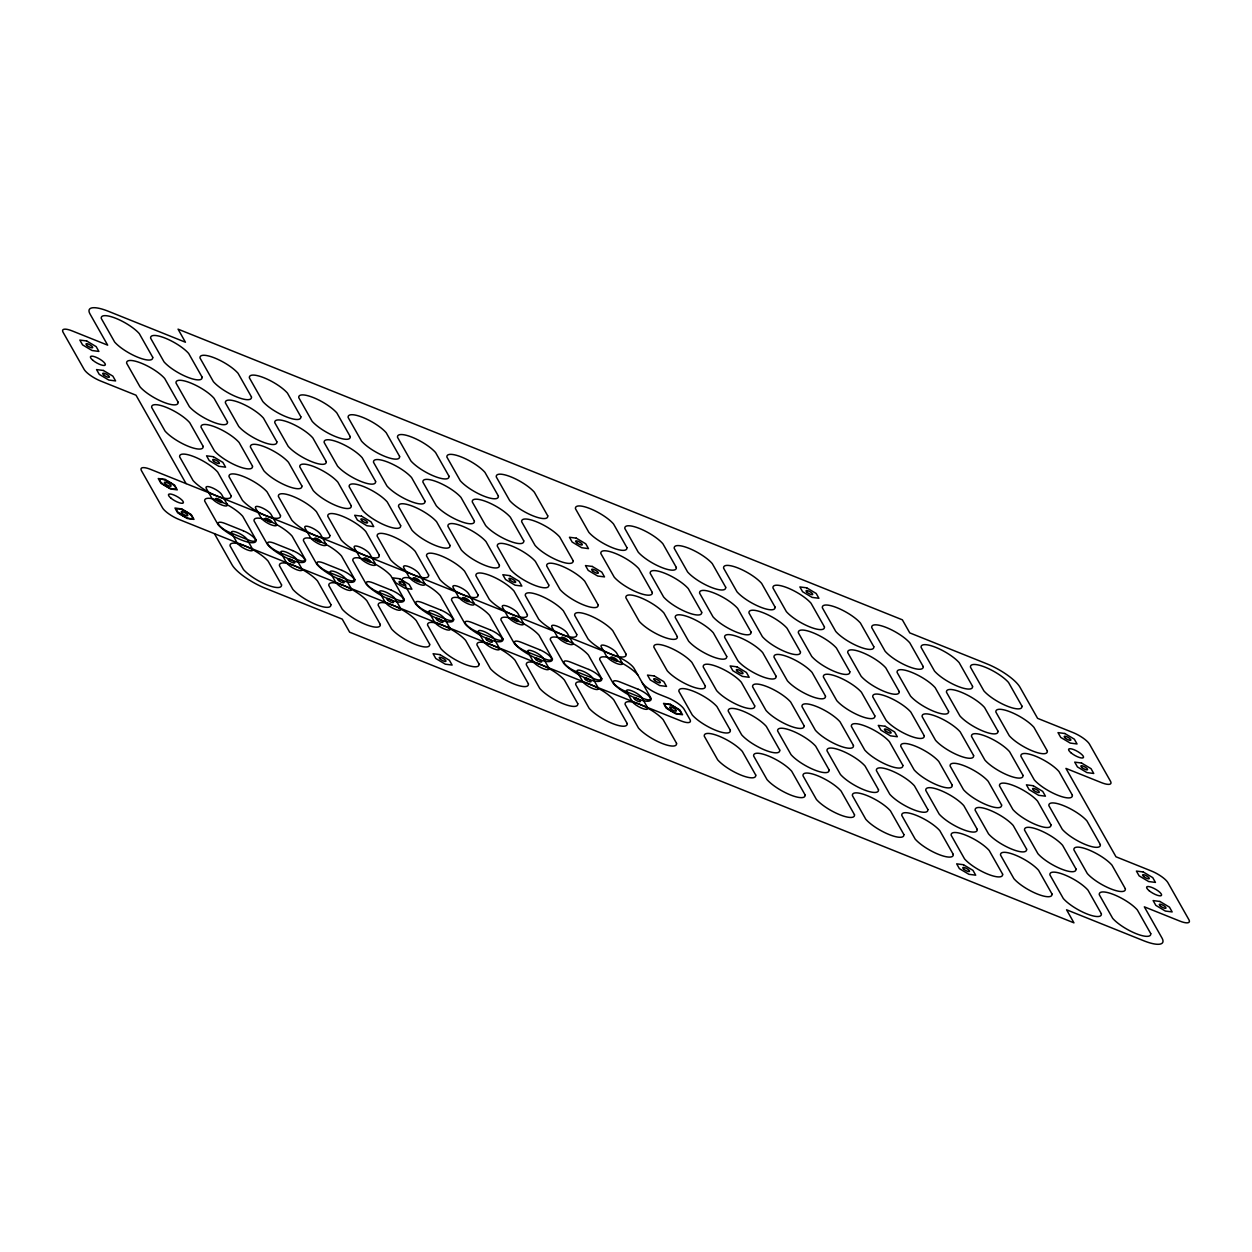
<?xml version="1.0" encoding="UTF-8"?>
<svg xmlns="http://www.w3.org/2000/svg" width="1252" height="1252" viewBox="0 0 1252 1252"><rect width="100%" height="100%" fill="white"/><g stroke="black" fill="none" stroke-linecap="round" stroke-linejoin="round"><path stroke-width="1.5" d="M186.063 483.601L136.014 395.209L100.614 380.999A15.165 4.272 29.4 0 1 84.072 369.309L63.116 332.328A15.165 4.272 29.4 0 1 72.272 330.951L107.672 345.161L90.034 314.017A30.314 8.561 29.4 0 1 108.345 311.279L185.437 342.219L178.05 329.151L902.363 619.818L909.766 632.886L986.858 663.826A30.314 8.561 29.4 0 1 1019.957 687.207L1037.579 718.335L1072.98 732.545A15.165 4.272 29.4 0 1 1089.537 744.236L1110.477 781.217A15.165 4.272 29.4 0 1 1101.337 782.594L1065.937 768.399L1115.986 856.791L1151.386 871.001A15.165 4.272 29.4 0 1 1167.928 882.691L1188.884 919.672A15.165 4.272 29.4 0 1 1179.728 921.049L1144.328 906.839L1161.966 937.983A30.314 8.561 29.4 0 1 1143.655 940.721L1066.563 909.781L1073.95 922.849L349.637 632.182L342.234 619.114L265.142 588.174A30.314 8.561 29.4 0 1 232.043 564.793L214.421 533.665M637.769 674.844A23.068 6.51 29.4 0 0 614.403 659.538A23.068 6.51 29.4 0 0 599.708 659.554L613.089 683.201A23.068 6.51 29.4 0 0 636.47 698.506A23.068 6.51 29.4 0 0 651.165 698.491L634.169 668.474A15.165 4.272 29.4 0 0 617.627 656.799L150.663 469.406A15.165 4.272 29.4 0 0 141.523 470.783L162.463 507.764A15.165 4.272 29.4 0 0 179.02 519.455L680.744 720.808A15.165 4.272 29.4 0 0 689.899 719.43L684.234 709.446A15.165 4.272 29.4 0 0 667.692 697.755L658.615 694.109A15.165 4.272 29.4 0 1 642.073 682.418M86.654 340.951L79.846 340.075L82.554 344.863L92.069 350.529L98.877 351.421L96.169 346.632L86.654 340.951M103.368 370.467L96.561 369.59L99.268 374.379L108.783 380.045L115.591 380.921L112.868 376.132L103.368 370.467M213.356 456.698L206.564 455.822L209.272 460.611L218.787 466.276L225.579 467.168L222.872 462.379L213.356 456.698M165.045 479.406L158.253 478.53L160.96 483.319L170.475 488.984L177.268 489.861L174.56 485.072L165.045 479.406M576.249 538.141L569.457 537.264L572.164 542.053L581.679 547.719L588.471 548.611L585.764 543.822L576.249 538.141M361.499 516.153L354.692 515.276L357.415 520.065L366.914 525.73L373.722 526.607L371.015 521.818L361.499 516.153M806.679 587.814L799.887 586.938L802.595 591.726L812.11 597.392L818.902 598.268L816.194 593.479L806.679 587.814M181.759 508.922L174.967 508.046L177.674 512.835L187.19 518.5L193.982 519.377L191.274 514.588L181.759 508.922M592.29 566.452L585.482 565.575L588.19 570.364L597.705 576.03L604.513 576.906L601.789 572.117L592.29 566.452M509.627 575.607L502.834 574.715L505.542 579.504L515.057 585.169L521.849 586.061L519.142 581.272L509.627 575.607M399.67 578.737L392.862 577.861L395.585 582.649L405.085 588.315L411.892 589.191L409.185 584.402L399.67 578.737M736.943 666.831L730.151 665.939L732.858 670.728L742.373 676.393L749.165 677.285L746.458 672.496L736.943 666.831M654.295 675.97L647.487 675.094L650.211 679.883L659.71 685.548L666.518 686.425L663.81 681.636L654.295 675.97M1064.81 733.5L1058.018 732.623L1060.726 737.412L1070.241 743.078L1077.033 743.954L1074.326 739.165L1064.81 733.5M439.89 654.608L433.098 653.732L435.806 658.521L445.321 664.186L452.113 665.062L449.405 660.273L439.89 654.608M885.086 726.27L878.278 725.393L880.985 730.182L890.501 735.847L897.308 736.724L894.585 731.935L885.086 726.27M670.321 704.281L663.529 703.389L666.236 708.178L675.751 713.859L682.543 714.736L679.836 709.947L670.321 704.281M1081.525 763.016L1074.732 762.139L1077.44 766.928L1086.955 772.594L1093.747 773.47L1091.04 768.681L1081.525 763.016M1033.213 785.724L1026.421 784.832L1029.128 789.621L1038.644 795.302L1045.436 796.178L1042.728 791.389L1033.213 785.724M1143.217 871.955L1136.409 871.079L1139.132 875.868L1148.632 881.533L1155.439 882.41L1152.732 877.621L1143.217 871.955M963.477 864.725L956.684 863.849L959.392 868.638L968.907 874.303L975.699 875.179L972.992 870.39L963.477 864.725M1159.931 901.471L1153.123 900.579L1155.831 905.368L1165.346 911.049L1172.154 911.926L1169.446 907.137L1159.931 901.471M243.264 530.77L225.047 523.461A10.736 3.036 29.4 0 0 218.568 524.447A10.736 3.036 29.4 0 0 230.29 532.726L248.506 540.035A10.736 3.036 29.4 0 0 254.985 539.064A10.736 3.036 29.4 0 0 243.264 530.77M292.639 550.598L274.423 543.29A10.736 3.036 29.4 0 0 267.944 544.26A10.736 3.036 29.4 0 0 279.665 552.539L297.882 559.847A10.736 3.036 29.4 0 0 304.377 558.877A10.736 3.036 29.4 0 0 292.639 550.598M342.015 570.411L323.814 563.103A10.736 3.036 29.4 0 0 317.319 564.073A10.736 3.036 29.4 0 0 329.057 572.352L347.258 579.66A10.736 3.036 29.4 0 0 353.753 578.69A10.736 3.036 29.4 0 0 342.015 570.411M391.391 590.224L373.19 582.916A10.736 3.036 29.4 0 0 366.695 583.886A10.736 3.036 29.4 0 0 378.433 592.18L396.634 599.489A10.736 3.036 29.4 0 0 403.128 598.503A10.736 3.036 29.4 0 0 391.391 590.224M440.782 610.037L422.566 602.728A10.736 3.036 29.4 0 0 416.087 603.699A10.736 3.036 29.4 0 0 427.808 611.993L446.025 619.302A10.736 3.036 29.4 0 0 452.504 618.316A10.736 3.036 29.4 0 0 440.782 610.037M490.158 629.85L471.941 622.541A10.736 3.036 29.4 0 0 465.462 623.527A10.736 3.036 29.4 0 0 477.184 631.806L495.401 639.115A10.736 3.036 29.4 0 0 501.88 638.144A10.736 3.036 29.4 0 0 490.158 629.85M539.534 649.678L521.317 642.354A10.736 3.036 29.4 0 0 514.838 643.34A10.736 3.036 29.4 0 0 526.56 651.619L544.777 658.928A10.736 3.036 29.4 0 0 551.256 657.957A10.736 3.036 29.4 0 0 539.534 649.678M588.909 669.491L570.693 662.183A10.736 3.036 29.4 0 0 564.214 663.153A10.736 3.036 29.4 0 0 575.936 671.432L594.152 678.74A10.736 3.036 29.4 0 0 600.631 677.77A10.736 3.036 29.4 0 0 588.909 669.491M638.285 689.304L620.069 681.996A10.736 3.036 29.4 0 0 613.59 682.966A10.736 3.036 29.4 0 0 625.327 691.245L643.528 698.569A10.736 3.036 29.4 0 0 650.023 697.583A10.736 3.036 29.4 0 0 638.285 689.304M1021.945 706.128L1008.549 682.496A23.068 6.51 29.4 0 0 985.168 667.191A23.068 6.51 29.4 0 0 970.472 667.206L983.869 690.854A23.068 6.51 29.4 0 0 1007.25 706.159A23.068 6.51 29.4 0 0 1021.945 706.128M1047.329 750.965L1033.933 727.318A23.068 6.51 29.4 0 0 1010.567 712.012A23.068 6.51 29.4 0 0 995.872 712.044L1009.253 735.691A23.068 6.51 29.4 0 0 1032.634 750.997A23.068 6.51 29.4 0 0 1047.329 750.965M1072.354 795.161L1058.957 771.514A23.068 6.51 29.4 0 0 1035.592 756.208A23.068 6.51 29.4 0 0 1020.896 756.239L1034.277 779.886A23.068 6.51 29.4 0 0 1057.658 795.192A23.068 6.51 29.4 0 0 1072.354 795.161M1100.336 844.584L1086.955 820.936A23.068 6.51 29.4 0 0 1063.574 805.646A23.068 6.51 29.4 0 0 1048.879 805.662L1062.275 829.309A23.068 6.51 29.4 0 0 1085.64 844.615A23.068 6.51 29.4 0 0 1100.336 844.584M1125.36 888.779L1111.979 865.148A23.068 6.51 29.4 0 0 1088.598 849.842A23.068 6.51 29.4 0 0 1073.903 849.858L1087.299 873.505A23.068 6.51 29.4 0 0 1110.665 888.81A23.068 6.51 29.4 0 0 1125.36 888.779M1150.744 933.616L1137.364 909.969A23.068 6.51 29.4 0 0 1113.983 894.664A23.068 6.51 29.4 0 0 1099.287 894.695L1112.684 918.342A23.068 6.51 29.4 0 0 1136.049 933.632A23.068 6.51 29.4 0 0 1150.744 933.616M972.554 686.315L959.173 662.668A23.068 6.51 29.4 0 0 935.792 647.378A23.068 6.51 29.4 0 0 921.096 647.394L934.493 671.041A23.068 6.51 29.4 0 0 957.858 686.346A23.068 6.51 29.4 0 0 972.554 686.315M997.954 731.152L984.557 707.505A23.068 6.51 29.4 0 0 961.176 692.199A23.068 6.51 29.4 0 0 946.481 692.231L959.877 715.878A23.068 6.51 29.4 0 0 983.243 731.168A23.068 6.51 29.4 0 0 997.954 731.152M1022.978 775.348L1009.582 751.701A23.068 6.51 29.4 0 0 986.216 736.395A23.068 6.51 29.4 0 0 971.521 736.426L984.901 760.074A23.068 6.51 29.4 0 0 1008.283 775.379A23.068 6.51 29.4 0 0 1022.978 775.348M1050.96 824.771L1037.564 801.123A23.068 6.51 29.4 0 0 1014.198 785.818A23.068 6.51 29.4 0 0 999.503 785.849L1012.884 809.496A23.068 6.51 29.4 0 0 1036.265 824.802A23.068 6.51 29.4 0 0 1050.96 824.771M1075.984 868.966L1062.604 845.319A23.068 6.51 29.4 0 0 1039.223 830.029A23.068 6.51 29.4 0 0 1024.527 830.045L1037.924 853.692A23.068 6.51 29.4 0 0 1061.289 868.998A23.068 6.51 29.4 0 0 1075.984 868.966M1101.369 913.803L1087.988 890.156A23.068 6.51 29.4 0 0 1064.607 874.851A23.068 6.51 29.4 0 0 1049.912 874.882L1063.308 898.513A23.068 6.51 29.4 0 0 1086.673 913.819A23.068 6.51 29.4 0 0 1101.369 913.803M923.178 666.502L909.797 642.855A23.068 6.51 29.4 0 0 886.416 627.549A23.068 6.51 29.4 0 0 871.721 627.581L885.117 651.228A23.068 6.51 29.4 0 0 908.482 666.533A23.068 6.51 29.4 0 0 923.178 666.502M948.562 711.339L935.181 687.692A23.068 6.51 29.4 0 0 911.8 672.387A23.068 6.51 29.4 0 0 897.105 672.418L910.501 696.049A23.068 6.51 29.4 0 0 933.867 711.355A23.068 6.51 29.4 0 0 948.562 711.339M973.602 755.535L960.206 731.888A23.068 6.51 29.4 0 0 936.825 716.582A23.068 6.51 29.4 0 0 922.129 716.613L935.526 740.261A23.068 6.51 29.4 0 0 958.907 755.551A23.068 6.51 29.4 0 0 973.602 755.535M1001.584 804.958L988.188 781.311A23.068 6.51 29.4 0 0 964.822 766.005A23.068 6.51 29.4 0 0 950.127 766.036L963.508 789.683A23.068 6.51 29.4 0 0 986.889 804.973A23.068 6.51 29.4 0 0 1001.584 804.958M1026.609 849.153L1013.228 825.506A23.068 6.51 29.4 0 0 989.847 810.201A23.068 6.51 29.4 0 0 975.152 810.232L988.532 833.879A23.068 6.51 29.4 0 0 1011.913 849.185A23.068 6.51 29.4 0 0 1026.609 849.153M1051.993 893.991L1038.612 870.343A23.068 6.51 29.4 0 0 1015.231 855.038A23.068 6.51 29.4 0 0 1000.536 855.053L1013.932 878.701A23.068 6.51 29.4 0 0 1037.298 894.006A23.068 6.51 29.4 0 0 1051.993 893.991M873.802 646.689L860.421 623.042A23.068 6.51 29.4 0 0 837.04 607.736A23.068 6.51 29.4 0 0 822.345 607.768L835.741 631.415A23.068 6.51 29.4 0 0 859.107 646.705A23.068 6.51 29.4 0 0 873.802 646.689M899.186 691.511L885.806 667.879A23.068 6.51 29.4 0 0 862.425 652.574A23.068 6.51 29.4 0 0 847.729 652.589L861.126 676.236A23.068 6.51 29.4 0 0 884.491 691.542A23.068 6.51 29.4 0 0 899.186 691.511M924.211 735.722L910.83 712.075A23.068 6.51 29.4 0 0 887.449 696.769A23.068 6.51 29.4 0 0 872.754 696.801L886.15 720.432A23.068 6.51 29.4 0 0 909.515 735.738A23.068 6.51 29.4 0 0 924.211 735.722M952.209 785.145L938.812 761.498A23.068 6.51 29.4 0 0 915.447 746.192A23.068 6.51 29.4 0 0 900.751 746.223L914.132 769.855A23.068 6.51 29.4 0 0 937.513 785.16A23.068 6.51 29.4 0 0 952.209 785.145M977.233 829.34L963.837 805.693A23.068 6.51 29.4 0 0 940.471 790.388A23.068 6.51 29.4 0 0 925.776 790.419L939.157 814.066A23.068 6.51 29.4 0 0 962.538 829.356A23.068 6.51 29.4 0 0 977.233 829.34M1002.617 874.162L989.221 850.515A23.068 6.51 29.4 0 0 965.855 835.225A23.068 6.51 29.4 0 0 951.16 835.24L964.541 858.888A23.068 6.51 29.4 0 0 987.922 874.193A23.068 6.51 29.4 0 0 1002.617 874.162M824.426 626.876L811.03 603.229A23.068 6.51 29.4 0 0 787.664 587.924A23.068 6.51 29.4 0 0 772.969 587.955L786.35 611.602A23.068 6.51 29.4 0 0 809.731 626.892A23.068 6.51 29.4 0 0 824.426 626.876M849.811 671.698L836.43 648.051A23.068 6.51 29.4 0 0 813.049 632.761A23.068 6.51 29.4 0 0 798.353 632.776L811.734 656.424A23.068 6.51 29.4 0 0 835.115 671.729A23.068 6.51 29.4 0 0 849.811 671.698M874.835 715.894L861.454 692.262A23.068 6.51 29.4 0 0 838.073 676.956A23.068 6.51 29.4 0 0 823.378 676.972L836.774 700.619A23.068 6.51 29.4 0 0 860.14 715.925A23.068 6.51 29.4 0 0 874.835 715.894M902.833 765.316L889.436 741.685A23.068 6.51 29.4 0 0 866.055 726.379A23.068 6.51 29.4 0 0 851.36 726.395L864.756 750.042A23.068 6.51 29.4 0 0 888.137 765.348A23.068 6.51 29.4 0 0 902.833 765.316M927.857 809.528L914.461 785.88A23.068 6.51 29.4 0 0 891.095 770.575A23.068 6.51 29.4 0 0 876.4 770.606L889.781 794.237A23.068 6.51 29.4 0 0 913.162 809.543A23.068 6.51 29.4 0 0 927.857 809.528M953.241 854.349L939.845 830.702A23.068 6.51 29.4 0 0 916.48 815.412A23.068 6.51 29.4 0 0 901.784 815.428L915.165 839.075A23.068 6.51 29.4 0 0 938.546 854.38A23.068 6.51 29.4 0 0 953.241 854.349M775.051 607.063L761.654 583.416A23.068 6.51 29.4 0 0 738.289 568.111A23.068 6.51 29.4 0 0 723.593 568.142L736.974 591.773A23.068 6.51 29.4 0 0 760.355 607.079A23.068 6.51 29.4 0 0 775.051 607.063M800.435 651.885L787.038 628.238A23.068 6.51 29.4 0 0 763.673 612.932A23.068 6.51 29.4 0 0 748.978 612.964L762.358 636.611A23.068 6.51 29.4 0 0 785.74 651.916A23.068 6.51 29.4 0 0 800.435 651.885M825.459 696.081L812.078 672.434A23.068 6.51 29.4 0 0 788.697 657.143A23.068 6.51 29.4 0 0 774.002 657.159L787.398 680.806A23.068 6.51 29.4 0 0 810.764 696.112A23.068 6.51 29.4 0 0 825.459 696.081M853.441 745.503L840.061 721.856A23.068 6.51 29.4 0 0 816.68 706.566A23.068 6.51 29.4 0 0 801.984 706.582L815.381 730.229A23.068 6.51 29.4 0 0 838.746 745.535A23.068 6.51 29.4 0 0 853.441 745.503M878.481 789.699L865.085 766.067A23.068 6.51 29.4 0 0 841.72 750.762A23.068 6.51 29.4 0 0 827.009 750.777L840.405 774.425A23.068 6.51 29.4 0 0 863.786 789.73A23.068 6.51 29.4 0 0 878.481 789.699M903.866 834.536L890.469 810.889A23.068 6.51 29.4 0 0 867.104 795.583A23.068 6.51 29.4 0 0 852.409 795.615L865.789 819.262A23.068 6.51 29.4 0 0 889.17 834.568A23.068 6.51 29.4 0 0 903.866 834.536M725.675 587.235L712.278 563.603A23.068 6.51 29.4 0 0 688.913 548.298A23.068 6.51 29.4 0 0 674.218 548.313L687.598 571.961A23.068 6.51 29.4 0 0 710.98 587.266A23.068 6.51 29.4 0 0 725.675 587.235M751.059 632.072L737.663 608.425A23.068 6.51 29.4 0 0 714.297 593.119A23.068 6.51 29.4 0 0 699.602 593.151L712.983 616.798A23.068 6.51 29.4 0 0 736.364 632.088A23.068 6.51 29.4 0 0 751.059 632.072M776.083 676.268L762.687 652.621A23.068 6.51 29.4 0 0 739.322 637.315A23.068 6.51 29.4 0 0 724.626 637.346L738.007 660.993A23.068 6.51 29.4 0 0 761.388 676.299A23.068 6.51 29.4 0 0 776.083 676.268M804.066 725.69L790.685 702.043A23.068 6.51 29.4 0 0 767.304 686.753A23.068 6.51 29.4 0 0 752.608 686.769L766.005 710.416A23.068 6.51 29.4 0 0 789.37 725.722A23.068 6.51 29.4 0 0 804.066 725.69M829.09 769.886L815.709 746.239A23.068 6.51 29.4 0 0 792.328 730.949A23.068 6.51 29.4 0 0 777.633 730.965L791.029 754.612A23.068 6.51 29.4 0 0 814.395 769.917A23.068 6.51 29.4 0 0 829.09 769.886M854.49 814.723L841.094 791.076A23.068 6.51 29.4 0 0 817.712 775.77A23.068 6.51 29.4 0 0 803.017 775.802L816.414 799.449A23.068 6.51 29.4 0 0 839.795 814.739A23.068 6.51 29.4 0 0 854.49 814.723M676.299 567.422L662.903 543.775A23.068 6.51 29.4 0 0 639.522 528.485A23.068 6.51 29.4 0 0 624.826 528.5L638.223 552.148A23.068 6.51 29.4 0 0 661.604 567.453A23.068 6.51 29.4 0 0 676.299 567.422M701.683 612.259L688.287 588.612A23.068 6.51 29.4 0 0 664.906 573.306A23.068 6.51 29.4 0 0 650.211 573.338L663.607 596.969A23.068 6.51 29.4 0 0 686.988 612.275A23.068 6.51 29.4 0 0 701.683 612.259M726.708 656.455L713.311 632.808A23.068 6.51 29.4 0 0 689.946 617.502A23.068 6.51 29.4 0 0 675.251 617.533L688.631 641.18A23.068 6.51 29.4 0 0 712.012 656.471A23.068 6.51 29.4 0 0 726.708 656.455M754.69 705.878L741.309 682.23A23.068 6.51 29.4 0 0 717.928 666.925A23.068 6.51 29.4 0 0 703.233 666.956L716.629 690.603A23.068 6.51 29.4 0 0 739.995 705.909A23.068 6.51 29.4 0 0 754.69 705.878M779.714 750.073L766.334 726.426A23.068 6.51 29.4 0 0 742.952 711.12A23.068 6.51 29.4 0 0 728.257 711.152L741.653 734.799A23.068 6.51 29.4 0 0 765.019 750.105A23.068 6.51 29.4 0 0 779.714 750.073M805.099 794.91L791.718 771.263A23.068 6.51 29.4 0 0 768.337 755.958A23.068 6.51 29.4 0 0 753.641 755.989L767.038 779.62A23.068 6.51 29.4 0 0 790.403 794.926A23.068 6.51 29.4 0 0 805.099 794.91M626.908 547.609L613.527 523.962A23.068 6.51 29.4 0 0 590.146 508.656A23.068 6.51 29.4 0 0 575.45 508.688L588.847 532.335A23.068 6.51 29.4 0 0 612.212 547.64A23.068 6.51 29.4 0 0 626.908 547.609M652.292 592.446L638.911 568.799A23.068 6.51 29.4 0 0 615.53 553.494A23.068 6.51 29.4 0 0 600.835 553.509L614.231 577.156A23.068 6.51 29.4 0 0 637.597 592.462A23.068 6.51 29.4 0 0 652.292 592.446M677.332 636.642L663.936 612.995A23.068 6.51 29.4 0 0 640.57 597.689A23.068 6.51 29.4 0 0 625.875 597.72L639.256 621.352A23.068 6.51 29.4 0 0 662.637 636.658A23.068 6.51 29.4 0 0 677.332 636.642M705.314 686.065L691.918 662.418A23.068 6.51 29.4 0 0 668.552 647.112A23.068 6.51 29.4 0 0 653.857 647.143L667.238 670.79A23.068 6.51 29.4 0 0 690.619 686.08A23.068 6.51 29.4 0 0 705.314 686.065M730.339 730.26L716.958 706.613A23.068 6.51 29.4 0 0 693.577 691.307A23.068 6.51 29.4 0 0 678.881 691.339L692.278 714.986A23.068 6.51 29.4 0 0 715.643 730.276A23.068 6.51 29.4 0 0 730.339 730.26M755.723 775.082L742.342 751.45A23.068 6.51 29.4 0 0 718.961 736.145A23.068 6.51 29.4 0 0 704.266 736.16L717.662 759.808A23.068 6.51 29.4 0 0 741.027 775.113A23.068 6.51 29.4 0 0 755.723 775.082M547.734 515.84L534.338 492.192A23.068 6.51 29.4 0 0 510.972 476.887A23.068 6.51 29.4 0 0 496.277 476.918L509.658 500.55A23.068 6.51 29.4 0 0 533.039 515.855A23.068 6.51 29.4 0 0 547.734 515.84M573.119 560.661L559.722 537.014A23.068 6.51 29.4 0 0 536.357 521.724A23.068 6.51 29.4 0 0 521.661 521.74L535.042 545.387A23.068 6.51 29.4 0 0 558.423 560.693A23.068 6.51 29.4 0 0 573.119 560.661M598.143 604.857L584.762 581.21A23.068 6.51 29.4 0 0 561.381 565.92A23.068 6.51 29.4 0 0 546.686 565.935L560.082 589.582A23.068 6.51 29.4 0 0 583.448 604.888A23.068 6.51 29.4 0 0 598.143 604.857M626.125 654.28L612.744 630.648A23.068 6.51 29.4 0 0 589.363 615.342A23.068 6.51 29.4 0 0 574.668 615.358L588.064 639.005A23.068 6.51 29.4 0 0 611.43 654.311A23.068 6.51 29.4 0 0 626.125 654.28M676.549 743.312L663.153 719.665A23.068 6.51 29.4 0 0 639.788 704.36A23.068 6.51 29.4 0 0 625.092 704.391L638.473 728.038A23.068 6.51 29.4 0 0 661.854 743.344A23.068 6.51 29.4 0 0 676.549 743.312M622.056 662.605L616.704 653.137A9.093 2.567 29.4 0 0 606.782 646.126A9.093 2.567 29.4 0 0 601.289 646.955L606.641 656.408A9.093 2.567 29.4 0 0 616.563 663.419A9.093 2.567 29.4 0 0 622.056 662.605M647.456 707.443L642.104 697.99A9.093 2.567 29.4 0 0 632.166 690.979A9.093 2.567 29.4 0 0 626.689 691.793L632.041 701.261A9.093 2.567 29.4 0 0 641.963 708.272A9.093 2.567 29.4 0 0 647.456 707.443M498.359 496.011L484.962 472.38A23.068 6.51 29.4 0 0 461.597 457.074A23.068 6.51 29.4 0 0 446.901 457.09L460.282 480.737A23.068 6.51 29.4 0 0 483.663 496.042A23.068 6.51 29.4 0 0 498.359 496.011M523.743 540.848L510.346 517.201A23.068 6.51 29.4 0 0 486.981 501.895A23.068 6.51 29.4 0 0 472.286 501.927L485.666 525.574A23.068 6.51 29.4 0 0 509.048 540.88A23.068 6.51 29.4 0 0 523.743 540.848M548.767 585.044L535.371 561.397A23.068 6.51 29.4 0 0 512.005 546.091A23.068 6.51 29.4 0 0 497.31 546.122L510.691 569.77A23.068 6.51 29.4 0 0 534.072 585.075A23.068 6.51 29.4 0 0 548.767 585.044M576.749 634.467L563.369 610.819A23.068 6.51 29.4 0 0 539.988 595.529A23.068 6.51 29.4 0 0 525.292 595.545L538.689 619.192A23.068 6.51 29.4 0 0 562.054 634.498A23.068 6.51 29.4 0 0 576.749 634.467M601.789 678.662L588.393 655.031A23.068 6.51 29.4 0 0 565.012 639.725A23.068 6.51 29.4 0 0 550.317 639.741L563.713 663.388A23.068 6.51 29.4 0 0 587.094 678.694A23.068 6.51 29.4 0 0 601.789 678.662M627.174 723.5L613.777 699.852A23.068 6.51 29.4 0 0 590.396 684.547A23.068 6.51 29.4 0 0 575.701 684.578L589.097 708.225A23.068 6.51 29.4 0 0 612.478 723.515A23.068 6.51 29.4 0 0 627.174 723.5M572.68 642.792L567.328 633.324A9.093 2.567 29.4 0 0 557.406 626.313A9.093 2.567 29.4 0 0 551.913 627.142L557.265 636.595A9.093 2.567 29.4 0 0 567.203 643.606A9.093 2.567 29.4 0 0 572.68 642.792M598.08 687.63L592.728 678.177A9.093 2.567 29.4 0 0 582.806 671.166A9.093 2.567 29.4 0 0 577.313 671.98L582.665 681.448A9.093 2.567 29.4 0 0 592.587 688.459A9.093 2.567 29.4 0 0 598.08 687.63M448.983 476.198L435.586 452.551A23.068 6.51 29.4 0 0 412.205 437.261A23.068 6.51 29.4 0 0 397.51 437.277L410.906 460.924A23.068 6.51 29.4 0 0 434.287 476.229A23.068 6.51 29.4 0 0 448.983 476.198M474.367 521.035L460.971 497.388A23.068 6.51 29.4 0 0 437.605 482.083A23.068 6.51 29.4 0 0 422.91 482.114L436.291 505.761A23.068 6.51 29.4 0 0 459.672 521.051A23.068 6.51 29.4 0 0 474.367 521.035M499.392 565.231L485.995 541.584A23.068 6.51 29.4 0 0 462.63 526.278A23.068 6.51 29.4 0 0 447.934 526.309L461.315 549.957A23.068 6.51 29.4 0 0 484.696 565.247A23.068 6.51 29.4 0 0 499.392 565.231M527.374 614.654L513.993 591.007A23.068 6.51 29.4 0 0 490.612 575.701A23.068 6.51 29.4 0 0 475.917 575.732L489.313 599.379A23.068 6.51 29.4 0 0 512.678 614.685A23.068 6.51 29.4 0 0 527.374 614.654M552.398 658.849L539.017 635.202A23.068 6.51 29.4 0 0 515.636 619.912A23.068 6.51 29.4 0 0 500.941 619.928L514.337 643.575A23.068 6.51 29.4 0 0 537.703 658.881A23.068 6.51 29.4 0 0 552.398 658.849M577.782 703.687L564.402 680.039A23.068 6.51 29.4 0 0 541.02 664.734A23.068 6.51 29.4 0 0 526.325 664.765L539.722 688.397A23.068 6.51 29.4 0 0 563.087 703.702A23.068 6.51 29.4 0 0 577.782 703.687M523.305 622.964L517.952 613.511A9.093 2.567 29.4 0 0 508.03 606.5A9.093 2.567 29.4 0 0 502.537 607.33L507.889 616.782A9.093 2.567 29.4 0 0 517.827 623.793A9.093 2.567 29.4 0 0 523.305 622.964M548.705 667.817L543.352 658.364A9.093 2.567 29.4 0 0 533.43 651.353A9.093 2.567 29.4 0 0 527.937 652.167L533.289 661.635A9.093 2.567 29.4 0 0 543.227 668.646A9.093 2.567 29.4 0 0 548.705 667.817M399.591 456.385L386.211 432.738A23.068 6.51 29.4 0 0 362.83 417.432A23.068 6.51 29.4 0 0 348.134 417.464L361.531 441.111A23.068 6.51 29.4 0 0 384.896 456.417A23.068 6.51 29.4 0 0 399.591 456.385M424.991 501.223L411.595 477.575A23.068 6.51 29.4 0 0 388.214 462.27A23.068 6.51 29.4 0 0 373.519 462.301L386.915 485.933A23.068 6.51 29.4 0 0 410.28 501.238A23.068 6.51 29.4 0 0 424.991 501.223M450.016 545.418L436.619 521.771A23.068 6.51 29.4 0 0 413.254 506.465A23.068 6.51 29.4 0 0 398.559 506.497L411.939 530.144A23.068 6.51 29.4 0 0 435.32 545.434A23.068 6.51 29.4 0 0 450.016 545.418M477.998 594.841L464.602 571.194A23.068 6.51 29.4 0 0 441.236 555.888A23.068 6.51 29.4 0 0 426.541 555.919L439.922 579.566A23.068 6.51 29.4 0 0 463.303 594.856A23.068 6.51 29.4 0 0 477.998 594.841M503.022 639.036L489.642 615.389A23.068 6.51 29.4 0 0 466.26 600.084A23.068 6.51 29.4 0 0 451.565 600.115L464.962 623.762A23.068 6.51 29.4 0 0 488.327 639.068A23.068 6.51 29.4 0 0 503.022 639.036M528.407 683.858L515.026 660.227A23.068 6.51 29.4 0 0 491.645 644.921A23.068 6.51 29.4 0 0 476.949 644.937L490.346 668.584A23.068 6.51 29.4 0 0 513.711 683.889A23.068 6.51 29.4 0 0 528.407 683.858M473.945 603.151L468.577 593.698A9.093 2.567 29.4 0 0 458.655 586.687A9.093 2.567 29.4 0 0 453.161 587.517L458.514 596.969A9.093 2.567 29.4 0 0 468.451 603.98A9.093 2.567 29.4 0 0 473.945 603.151M499.329 648.004L493.977 638.551A9.093 2.567 29.4 0 0 484.055 631.524A9.093 2.567 29.4 0 0 478.561 632.354L483.914 641.822A9.093 2.567 29.4 0 0 493.851 648.833A9.093 2.567 29.4 0 0 499.329 648.004M350.216 436.572L336.835 412.925A23.068 6.51 29.4 0 0 313.454 397.62A23.068 6.51 29.4 0 0 298.759 397.651L312.155 421.298A23.068 6.51 29.4 0 0 335.52 436.588A23.068 6.51 29.4 0 0 350.216 436.572M375.6 481.394L362.219 457.762A23.068 6.51 29.4 0 0 338.838 442.457A23.068 6.51 29.4 0 0 324.143 442.472L337.539 466.12A23.068 6.51 29.4 0 0 360.905 481.425A23.068 6.51 29.4 0 0 375.6 481.394M400.64 525.605L387.244 501.958A23.068 6.51 29.4 0 0 363.863 486.652A23.068 6.51 29.4 0 0 349.167 486.684L362.564 510.315A23.068 6.51 29.4 0 0 385.945 525.621A23.068 6.51 29.4 0 0 400.64 525.605M428.622 575.028L415.226 551.381A23.068 6.51 29.4 0 0 391.86 536.075A23.068 6.51 29.4 0 0 377.165 536.106L390.546 559.738A23.068 6.51 29.4 0 0 413.927 575.044A23.068 6.51 29.4 0 0 428.622 575.028M453.647 619.224L440.266 595.576A23.068 6.51 29.4 0 0 416.885 580.271A23.068 6.51 29.4 0 0 402.189 580.302L415.57 603.949A23.068 6.51 29.4 0 0 438.951 619.239A23.068 6.51 29.4 0 0 453.647 619.224M479.031 664.045L465.65 640.398A23.068 6.51 29.4 0 0 442.269 625.108A23.068 6.51 29.4 0 0 427.574 625.124L440.97 648.771A23.068 6.51 29.4 0 0 464.335 664.076A23.068 6.51 29.4 0 0 479.031 664.045M424.569 583.338L419.201 573.885A9.093 2.567 29.4 0 0 409.279 566.874A9.093 2.567 29.4 0 0 403.786 567.704L409.138 577.156A9.093 2.567 29.4 0 0 419.076 584.168A9.093 2.567 29.4 0 0 424.569 583.338M449.969 628.191L444.601 618.738A9.093 2.567 29.4 0 0 434.679 611.712A9.093 2.567 29.4 0 0 429.186 612.541L434.538 622.009A9.093 2.567 29.4 0 0 444.476 629.02A9.093 2.567 29.4 0 0 449.969 628.191M300.84 416.76L287.459 393.112A23.068 6.51 29.4 0 0 264.078 377.807A23.068 6.51 29.4 0 0 249.383 377.838L262.779 401.485A23.068 6.51 29.4 0 0 286.145 416.775A23.068 6.51 29.4 0 0 300.84 416.76M326.224 461.581L312.844 437.934A23.068 6.51 29.4 0 0 289.462 422.644A23.068 6.51 29.4 0 0 274.767 422.66L288.163 446.307A23.068 6.51 29.4 0 0 311.529 461.612A23.068 6.51 29.4 0 0 326.224 461.581M351.249 505.777L337.868 482.145A23.068 6.51 29.4 0 0 314.487 466.839A23.068 6.51 29.4 0 0 299.791 466.855L313.188 490.502A23.068 6.51 29.4 0 0 336.553 505.808A23.068 6.51 29.4 0 0 351.249 505.777M379.246 555.199L365.85 531.568A23.068 6.51 29.4 0 0 342.485 516.262A23.068 6.51 29.4 0 0 327.789 516.278L341.17 539.925A23.068 6.51 29.4 0 0 364.551 555.231A23.068 6.51 29.4 0 0 379.246 555.199M404.271 599.411L390.874 575.763A23.068 6.51 29.4 0 0 367.509 560.458A23.068 6.51 29.4 0 0 352.814 560.489L366.194 584.121A23.068 6.51 29.4 0 0 389.575 599.426A23.068 6.51 29.4 0 0 404.271 599.411M429.655 644.232L416.259 620.585A23.068 6.51 29.4 0 0 392.893 605.295A23.068 6.51 29.4 0 0 378.198 605.311L391.579 628.958A23.068 6.51 29.4 0 0 414.96 644.264A23.068 6.51 29.4 0 0 429.655 644.232M375.193 563.525L369.841 554.073A9.093 2.567 29.4 0 0 359.903 547.061A9.093 2.567 29.4 0 0 354.41 547.875L359.778 557.343A9.093 2.567 29.4 0 0 369.7 564.355A9.093 2.567 29.4 0 0 375.193 563.525M400.593 608.378L395.225 598.91A9.093 2.567 29.4 0 0 385.303 591.899A9.093 2.567 29.4 0 0 379.81 592.728L385.162 602.181A9.093 2.567 29.4 0 0 395.1 609.208A9.093 2.567 29.4 0 0 400.593 608.378M251.464 396.947L238.068 373.299A23.068 6.51 29.4 0 0 214.702 357.994A23.068 6.51 29.4 0 0 200.007 358.009L213.388 381.657A23.068 6.51 29.4 0 0 236.769 396.962A23.068 6.51 29.4 0 0 251.464 396.947M276.849 441.768L263.468 418.121A23.068 6.51 29.4 0 0 240.087 402.815A23.068 6.51 29.4 0 0 225.391 402.847L238.772 426.494A23.068 6.51 29.4 0 0 262.153 441.8A23.068 6.51 29.4 0 0 276.849 441.768M301.873 485.964L288.492 462.317A23.068 6.51 29.4 0 0 265.111 447.027A23.068 6.51 29.4 0 0 250.416 447.042L263.812 470.689A23.068 6.51 29.4 0 0 287.178 485.995A23.068 6.51 29.4 0 0 301.873 485.964M329.871 535.387L316.474 511.739A23.068 6.51 29.4 0 0 293.093 496.449A23.068 6.51 29.4 0 0 278.398 496.465L291.794 520.112A23.068 6.51 29.4 0 0 315.175 535.418A23.068 6.51 29.4 0 0 329.871 535.387M354.895 579.582L341.499 555.951A23.068 6.51 29.4 0 0 318.133 540.645A23.068 6.51 29.4 0 0 303.438 540.661L316.819 564.308A23.068 6.51 29.4 0 0 340.2 579.613A23.068 6.51 29.4 0 0 354.895 579.582M380.279 624.419L366.883 600.772A23.068 6.51 29.4 0 0 343.517 585.466A23.068 6.51 29.4 0 0 328.822 585.498L342.203 609.145A23.068 6.51 29.4 0 0 365.584 624.451A23.068 6.51 29.4 0 0 380.279 624.419M325.817 543.712L320.465 534.26A9.093 2.567 29.4 0 0 310.527 527.248A9.093 2.567 29.4 0 0 305.034 528.062L310.402 537.531A9.093 2.567 29.4 0 0 320.324 544.542A9.093 2.567 29.4 0 0 325.817 543.712M351.217 588.565L345.865 579.097A9.093 2.567 29.4 0 0 335.927 572.086A9.093 2.567 29.4 0 0 330.434 572.915L335.802 582.368A9.093 2.567 29.4 0 0 345.724 589.395A9.093 2.567 29.4 0 0 351.217 588.565M202.088 377.118L188.692 353.487A23.068 6.51 29.4 0 0 165.327 338.181A23.068 6.51 29.4 0 0 150.631 338.196L164.012 361.844A23.068 6.51 29.4 0 0 187.393 377.149A23.068 6.51 29.4 0 0 202.088 377.118M227.473 421.955L214.076 398.308A23.068 6.51 29.4 0 0 190.711 383.002A23.068 6.51 29.4 0 0 176.016 383.034L189.396 406.681A23.068 6.51 29.4 0 0 212.777 421.971A23.068 6.51 29.4 0 0 227.473 421.955M252.497 466.151L239.116 442.504A23.068 6.51 29.4 0 0 215.735 427.198A23.068 6.51 29.4 0 0 201.04 427.229L214.436 450.877A23.068 6.51 29.4 0 0 237.802 466.182A23.068 6.51 29.4 0 0 252.497 466.151M280.479 515.574L267.099 491.926A23.068 6.51 29.4 0 0 243.717 476.621A23.068 6.51 29.4 0 0 229.022 476.652L242.418 500.299A23.068 6.51 29.4 0 0 265.784 515.605A23.068 6.51 29.4 0 0 280.479 515.574M305.519 559.769L292.123 536.122A23.068 6.51 29.4 0 0 268.757 520.832A23.068 6.51 29.4 0 0 254.046 520.848L267.443 544.495A23.068 6.51 29.4 0 0 290.824 559.8A23.068 6.51 29.4 0 0 305.519 559.769M330.904 604.606L317.507 580.959A23.068 6.51 29.4 0 0 294.142 565.654A23.068 6.51 29.4 0 0 279.446 565.685L292.827 589.332A23.068 6.51 29.4 0 0 316.208 604.622A23.068 6.51 29.4 0 0 330.904 604.606M276.442 523.899L271.089 514.447A9.093 2.567 29.4 0 0 261.152 507.436A9.093 2.567 29.4 0 0 255.674 508.249L261.026 517.718A9.093 2.567 29.4 0 0 270.948 524.729A9.093 2.567 29.4 0 0 276.442 523.899M301.842 568.752L296.489 559.284A9.093 2.567 29.4 0 0 286.551 552.273A9.093 2.567 29.4 0 0 281.058 553.102L286.426 562.555A9.093 2.567 29.4 0 0 296.348 569.566A9.093 2.567 29.4 0 0 301.842 568.752M152.713 357.305L139.316 333.658A23.068 6.51 29.4 0 0 115.951 318.368A23.068 6.51 29.4 0 0 101.255 318.384L114.636 342.031A23.068 6.51 29.4 0 0 138.017 357.336A23.068 6.51 29.4 0 0 152.713 357.305M178.097 402.142L164.701 378.495A23.068 6.51 29.4 0 0 141.335 363.19A23.068 6.51 29.4 0 0 126.64 363.221L140.021 386.852A23.068 6.51 29.4 0 0 163.402 402.158A23.068 6.51 29.4 0 0 178.097 402.142M203.121 446.338L189.725 422.691A23.068 6.51 29.4 0 0 166.359 407.385A23.068 6.51 29.4 0 0 151.664 407.416L165.045 431.064A23.068 6.51 29.4 0 0 188.426 446.354A23.068 6.51 29.4 0 0 203.121 446.338M231.104 495.761L217.723 472.114A23.068 6.51 29.4 0 0 194.342 456.808A23.068 6.51 29.4 0 0 179.646 456.839L193.043 480.486A23.068 6.51 29.4 0 0 216.408 495.792A23.068 6.51 29.4 0 0 231.104 495.761M256.128 539.956L242.747 516.309A23.068 6.51 29.4 0 0 219.366 501.003A23.068 6.51 29.4 0 0 204.671 501.035L218.067 524.682A23.068 6.51 29.4 0 0 241.433 539.988A23.068 6.51 29.4 0 0 256.128 539.956M281.528 584.794L268.131 561.146A23.068 6.51 29.4 0 0 244.75 545.841A23.068 6.51 29.4 0 0 230.055 545.872L243.451 569.503A23.068 6.51 29.4 0 0 266.832 584.809A23.068 6.51 29.4 0 0 281.528 584.794M227.066 504.087L221.714 494.634A9.093 2.567 29.4 0 0 211.776 487.607A9.093 2.567 29.4 0 0 206.298 488.437L211.651 497.905A9.093 2.567 29.4 0 0 221.573 504.916A9.093 2.567 29.4 0 0 227.066 504.087M252.466 548.939L247.113 539.471A9.093 2.567 29.4 0 0 237.176 532.46A9.093 2.567 29.4 0 0 231.698 533.289L237.051 542.742A9.093 2.567 29.4 0 0 246.973 549.753A9.093 2.567 29.4 0 0 252.466 548.939M510.08 580.145A3.787 1.064 29.4 0 0 515.605 582.305A3.787 1.064 29.4 0 0 511.348 578.721A3.787 1.064 29.4 0 0 510.08 580.145M361.953 520.691A3.787 1.064 29.4 0 0 367.478 522.851A3.787 1.064 29.4 0 0 363.205 519.283A3.787 1.064 29.4 0 0 361.953 520.691M213.81 461.237A3.787 1.064 29.4 0 0 219.335 463.412A3.787 1.064 29.4 0 0 215.078 459.828A3.787 1.064 29.4 0 0 213.81 461.237M1033.667 790.262A3.787 1.064 29.4 0 0 1039.191 792.422A3.787 1.064 29.4 0 0 1034.919 788.838A3.787 1.064 29.4 0 0 1033.667 790.262M885.524 730.808A3.787 1.064 29.4 0 0 891.048 732.968A3.787 1.064 29.4 0 0 886.792 729.4A3.787 1.064 29.4 0 0 885.524 730.808M737.397 671.354A3.787 1.064 29.4 0 0 742.921 673.529A3.787 1.064 29.4 0 0 738.664 669.945A3.787 1.064 29.4 0 0 737.397 671.354M440.344 659.147A3.787 1.064 29.4 0 0 445.868 661.306A3.787 1.064 29.4 0 0 441.612 657.723A3.787 1.064 29.4 0 0 440.344 659.147M963.93 869.264A3.787 1.064 29.4 0 0 969.455 871.423A3.787 1.064 29.4 0 0 965.198 867.839A3.787 1.064 29.4 0 0 963.93 869.264M807.133 592.352A3.787 1.064 29.4 0 0 812.658 594.528A3.787 1.064 29.4 0 0 808.385 590.944A3.787 1.064 29.4 0 0 807.133 592.352M670.775 708.82A3.787 1.064 29.4 0 0 676.299 710.98A3.787 1.064 29.4 0 0 672.042 707.396A3.787 1.064 29.4 0 0 670.775 708.82M654.749 680.509A3.787 1.064 29.4 0 0 660.273 682.669A3.787 1.064 29.4 0 0 656.001 679.1A3.787 1.064 29.4 0 0 654.749 680.509M182.354 513.57A3.787 1.064 29.4 0 0 187.769 515.574A3.787 1.064 29.4 0 0 183.308 511.99A3.787 1.064 29.4 0 0 182.354 513.57M165.499 483.945A3.787 1.064 29.4 0 0 171.023 486.105A3.787 1.064 29.4 0 0 166.766 482.536A3.787 1.064 29.4 0 0 165.499 483.945M1143.671 876.494A3.787 1.064 29.4 0 0 1149.195 878.654A3.787 1.064 29.4 0 0 1144.923 875.085A3.787 1.064 29.4 0 0 1143.671 876.494M1160.416 906.041A3.787 1.064 29.4 0 0 1165.909 908.154A3.787 1.064 29.4 0 0 1161.574 904.57A3.787 1.064 29.4 0 0 1160.416 906.041M1065.405 738.148A3.787 1.064 29.4 0 0 1070.82 740.151A3.787 1.064 29.4 0 0 1066.36 736.567A3.787 1.064 29.4 0 0 1065.405 738.148M1081.978 767.554A3.787 1.064 29.4 0 0 1087.503 769.714A3.787 1.064 29.4 0 0 1083.23 766.146A3.787 1.064 29.4 0 0 1081.978 767.554M103.806 375.005A3.787 1.064 29.4 0 0 109.331 377.181A3.787 1.064 29.4 0 0 105.074 373.597A3.787 1.064 29.4 0 0 103.806 375.005M87.139 345.536A3.787 1.064 29.4 0 0 92.632 347.649A3.787 1.064 29.4 0 0 88.297 344.065A3.787 1.064 29.4 0 0 87.139 345.536M592.728 570.99A3.787 1.064 29.4 0 0 598.253 573.166A3.787 1.064 29.4 0 0 593.996 569.582A3.787 1.064 29.4 0 0 592.728 570.99M576.702 542.679A3.787 1.064 29.4 0 0 582.227 544.855A3.787 1.064 29.4 0 0 577.97 541.271A3.787 1.064 29.4 0 0 576.702 542.679M170.867 498.077A8.482 2.394 29.4 0 0 183.246 502.928A8.482 2.394 29.4 0 0 173.699 494.916A8.482 2.394 29.4 0 0 170.867 498.077M1149.039 890.626A8.482 2.394 29.4 0 0 1161.418 895.477A8.482 2.394 29.4 0 0 1151.856 887.449A8.482 2.394 29.4 0 0 1149.039 890.626M1070.992 752.796A8.482 2.394 29.4 0 0 1083.371 757.648A8.482 2.394 29.4 0 0 1073.825 749.635A8.482 2.394 29.4 0 0 1070.992 752.796M92.836 360.263A8.482 2.394 29.4 0 0 105.199 365.099A8.482 2.394 29.4 0 0 95.653 357.086A8.482 2.394 29.4 0 0 92.836 360.263M667.613 708.46A9.093 2.567 29.4 0 0 680.869 713.656A9.093 2.567 29.4 0 0 670.634 705.064A9.093 2.567 29.4 0 0 667.613 708.46M179.052 513.101A9.093 2.567 29.4 0 0 192.307 518.312A9.093 2.567 29.4 0 0 182.072 509.72A9.093 2.567 29.4 0 0 179.052 513.101M162.337 483.601A9.093 2.567 29.4 0 0 175.593 488.796A9.093 2.567 29.4 0 0 165.358 480.205A9.093 2.567 29.4 0 0 162.337 483.601M289.196 560.677A3.787 1.064 29.4 0 0 294.721 562.837A3.787 1.064 29.4 0 0 290.448 559.268A3.787 1.064 29.4 0 0 289.196 560.677M338.572 580.49A3.787 1.064 29.4 0 0 344.097 582.649A3.787 1.064 29.4 0 0 339.84 579.081A3.787 1.064 29.4 0 0 338.572 580.49M387.948 600.303A3.787 1.064 29.4 0 0 393.472 602.478A3.787 1.064 29.4 0 0 389.215 598.894A3.787 1.064 29.4 0 0 387.948 600.303M437.324 620.116A3.787 1.064 29.4 0 0 442.848 622.291A3.787 1.064 29.4 0 0 438.591 618.707A3.787 1.064 29.4 0 0 437.324 620.116M486.715 639.944A3.787 1.064 29.4 0 0 492.239 642.104A3.787 1.064 29.4 0 0 487.967 638.52A3.787 1.064 29.4 0 0 486.715 639.944M536.091 659.757A3.787 1.064 29.4 0 0 541.615 661.917A3.787 1.064 29.4 0 0 537.343 658.349A3.787 1.064 29.4 0 0 536.091 659.757M585.466 679.57A3.787 1.064 29.4 0 0 590.991 681.73A3.787 1.064 29.4 0 0 586.718 678.161A3.787 1.064 29.4 0 0 585.466 679.57M634.842 699.383A3.787 1.064 29.4 0 0 640.367 701.558A3.787 1.064 29.4 0 0 636.11 697.974A3.787 1.064 29.4 0 0 634.842 699.383M216.831 500.268A3.787 1.064 29.4 0 0 222.355 502.428A3.787 1.064 29.4 0 0 218.083 498.844A3.787 1.064 29.4 0 0 216.831 500.268M266.207 520.081A3.787 1.064 29.4 0 0 271.731 522.24A3.787 1.064 29.4 0 0 267.459 518.657A3.787 1.064 29.4 0 0 266.207 520.081M315.582 539.894A3.787 1.064 29.4 0 0 321.107 542.053A3.787 1.064 29.4 0 0 316.834 538.485A3.787 1.064 29.4 0 0 315.582 539.894M364.958 559.707A3.787 1.064 29.4 0 0 370.482 561.866A3.787 1.064 29.4 0 0 366.226 558.298A3.787 1.064 29.4 0 0 364.958 559.707M414.334 579.519A3.787 1.064 29.4 0 0 419.858 581.695A3.787 1.064 29.4 0 0 415.601 578.111A3.787 1.064 29.4 0 0 414.334 579.519M463.709 599.332A3.787 1.064 29.4 0 0 469.234 601.508A3.787 1.064 29.4 0 0 464.977 597.924A3.787 1.064 29.4 0 0 463.709 599.332M513.085 619.161A3.787 1.064 29.4 0 0 518.61 621.321A3.787 1.064 29.4 0 0 514.353 617.737A3.787 1.064 29.4 0 0 513.085 619.161M562.477 638.974A3.787 1.064 29.4 0 0 568.001 641.134A3.787 1.064 29.4 0 0 563.729 637.565A3.787 1.064 29.4 0 0 562.477 638.974M611.852 658.787A3.787 1.064 29.4 0 0 617.377 660.946A3.787 1.064 29.4 0 0 613.104 657.378A3.787 1.064 29.4 0 0 611.852 658.787M400.124 583.275A3.787 1.064 29.4 0 0 405.648 585.451A3.787 1.064 29.4 0 0 401.376 581.867A3.787 1.064 29.4 0 0 400.124 583.275"/></g></svg>
